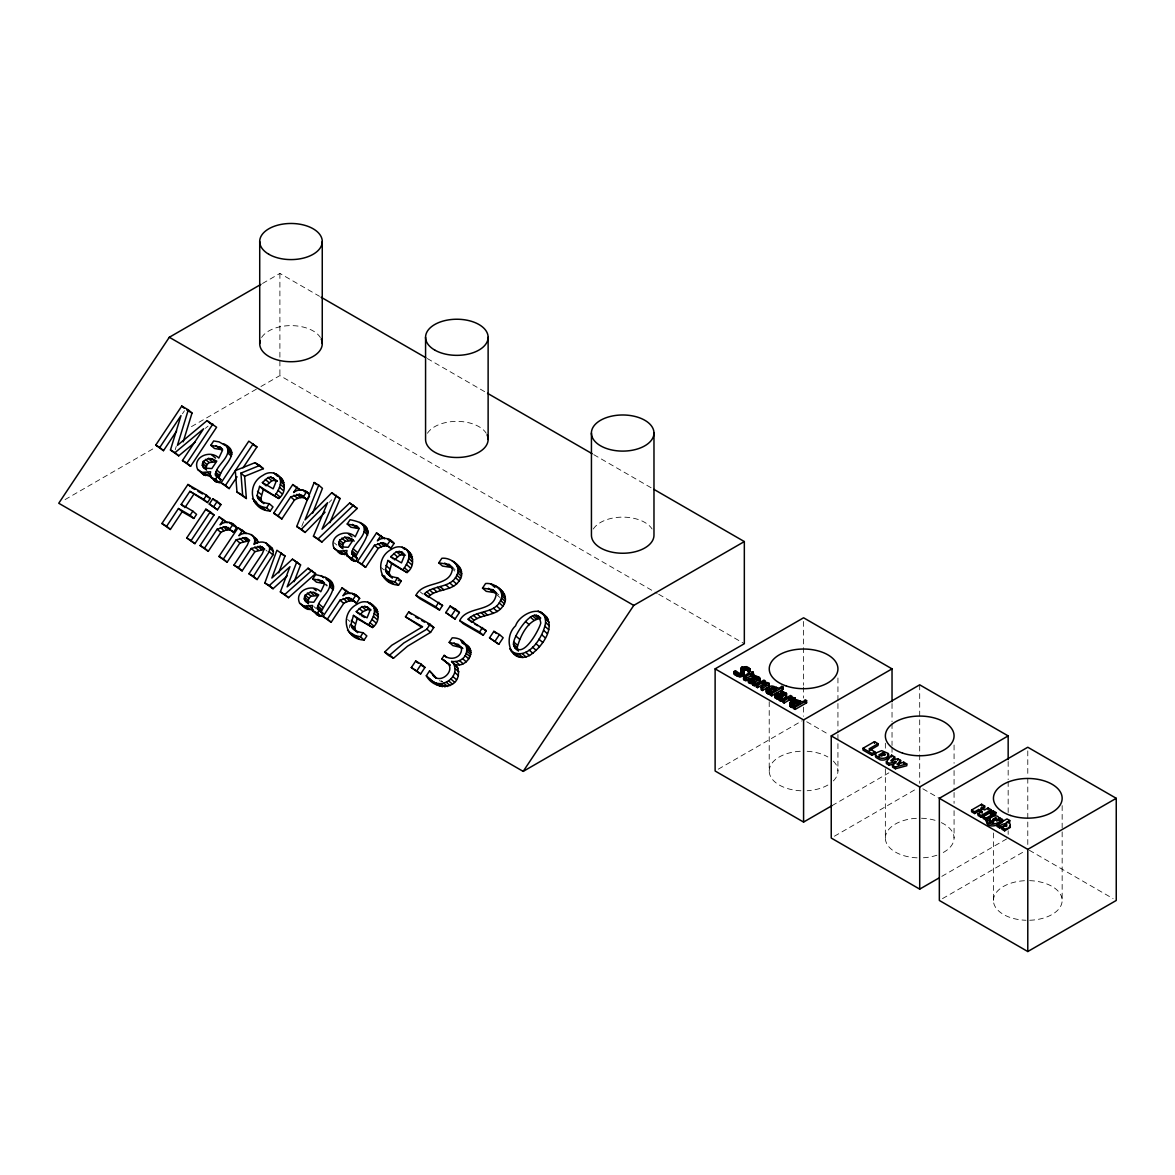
<?xml version="1.0" encoding="UTF-8"?>
<svg xmlns="http://www.w3.org/2000/svg" width="1175" height="1175" viewBox="0 0 1175 1175"><rect width="100%" height="100%" fill="white"/><g stroke="black" fill="none" stroke-linecap="round" stroke-linejoin="round"><path stroke-width="0.75" stroke-dasharray="5 3.75" d="M349.416 627.92L349.43 624.792M175.207 449.761L176.265 446.324M301.784 526.341L303.796 521.274M182.463 413.776L184.46 410.78M329.147 502.401L331.702 499.801M205.361 428.361L208.048 426.114M262.524 283.469L279.9 273.437L319.527 296.306M65.066 499.595L155.1 447.616M191.437 426.643L259.352 387.427M260.938 386.516L279.9 375.574L657.148 593.375M718.278 769.184L801.996 720.848M832.003 805.653L888.873 772.827M834.412 836.218L916.544 788.807M941.821 876.359L1006.578 838.965M942.497 898.625L1024.629 851.214M439.303 680.678L442.549 681.794L440.067 679.649M427.303 358.537L485.965 392.406M593.742 454.637L652.389 488.492M658.734 594.3L744.333 643.709M806.74 721.758L828.845 734.522M922.86 788.807L938.663 797.928M1029.373 850.289L1113.092 898.625M325.739 584.019L327.443 585.429M496.496 592.905L498.802 594.888M452.757 567.657L455.063 569.625M496.144 594.227L499.86 597.443M452.404 568.964L454.872 571.109M420.253 591.877L422.736 594.021M381.405 567.716L383.873 569.86M334.332 542.923L336.814 545.053M324.476 583.946L326.958 586.09M347.594 619.46L350.077 621.604M313.798 606.52L316.281 608.665M265.976 550.135L267.21 551.266M1062.156 805.609L1062.156 900.461A34.354 19.843 0 0 1 1029.579 920.26M1027.787 750.884L1027.787 776.425M1027.787 778.247L1027.787 845.736M1008.165 761.444L1008.165 779.686M1008.165 781.507L1008.165 812.513M1008.165 830.754L1008.165 834.397M993.433 832.972L993.433 900.461A34.354 19.843 0 0 0 1026.01 920.26M954.071 745.023L954.071 763.265M954.071 770.565L954.071 790.628M954.071 792.449L954.071 803.392M954.071 810.691L954.071 838.054M919.702 684.834L919.702 783.328M892.031 703.517L892.031 721.758M892.031 723.58L892.031 745.464M892.031 747.3L892.031 752.764M885.348 743.202L885.348 748.681M885.348 768.744L885.348 838.054A34.354 19.843 0 0 0 917.91 857.868M837.937 677.975L837.937 701.695M837.937 703.517L837.937 732.701M837.937 734.522L837.937 741.822M837.937 743.643L837.937 771.006M803.582 621.443L803.582 685.275M803.582 687.096L803.582 698.053M803.582 707.159L803.582 716.28M769.214 701.695L769.214 771.006A34.354 19.843 0 0 0 801.791 790.819M279.9 273.437L279.9 375.574M1029.579 880.648A34.354 19.843 0 0 1 1062.156 900.461M993.433 900.461A34.354 19.843 0 0 1 1026.01 880.648M941.337 822.632A34.354 19.843 0 0 1 941.337 853.461M936.886 855.224A34.354 19.843 0 0 1 921.494 857.868M885.348 838.054A34.354 19.843 0 0 1 917.91 818.241M921.494 818.241A34.354 19.843 0 0 1 936.886 820.87M833.339 761.092A34.354 19.843 0 0 1 833.339 780.92M827.876 785.032A34.354 19.843 0 0 1 807.166 790.731M769.214 771.006A34.354 19.843 0 0 1 801.791 751.192M807.166 751.28A34.354 19.843 0 0 1 827.876 756.979M261.599 337.504A31.27 18.051 0 0 1 290.989 325.622A31.27 18.051 0 0 1 320.378 337.504M593.316 529.014A31.27 18.051 0 0 1 622.706 517.132A31.27 18.051 0 0 1 652.096 529.014M427.45 433.267A31.27 18.051 0 0 1 456.84 421.37A31.27 18.051 0 0 1 486.23 433.267"/><path stroke-width="1.5" d="M770.286 694.998L771.711 695.835L783.093 689.255L783.093 687.052L781.669 686.229C777.879 691.737 773.62 682.719 768.303 687.419C763.691 689.358 768.597 693.441 771.755 691.957L770.286 692.809L770.286 694.998L771.755 694.161L767.495 693.602L766.497 691.194M793.771 708.569L795.211 709.392L806.593 702.826L806.593 700.623L805.169 699.801C801.379 705.308 797.12 696.29 791.803 700.99C787.191 702.929 792.097 706.998 795.255 705.529L793.771 706.366L793.771 708.569L795.255 707.717L790.981 707.174L789.997 704.75M209.884 475.802L210.619 471.762L202.115 472.438L197.664 469.457C191.966 456.987 210.442 449.305 218.829 458.074L222.53 450.26L220.078 447.117L210.81 445.266L213.674 440.963L219.079 441.873L226.687 446.28C232.503 457.178 215.466 464.698 215.436 475.111L220.915 479.576L219.314 482.646L215.422 481.559L209.884 475.802L217.316 482.352M311.83 609.487L312.565 605.448L304.075 606.124L299.61 603.157C293.926 590.673 312.388 582.991 320.775 591.774L324.476 583.946L322.038 580.803L312.756 578.952L315.62 574.663C345.714 580.817 330.013 593.61 321.113 612.013L322.875 613.277L321.274 616.332L319.262 616.053L311.83 609.487L317.382 615.245M346.287 554.556L347.022 550.502L338.517 551.178L334.067 548.211C328.368 535.741 346.845 528.06 355.217 536.828L358.933 529L356.48 525.871L347.213 524.021L350.077 519.717C380.171 525.886 364.456 538.679 355.555 557.067L357.317 558.331L355.717 561.386L353.704 561.107L346.287 554.556L351.824 560.313M202.276 465.227L203.26 461.408L208.357 458.456L211.764 458.735L216.787 461.143L211.838 468.561L204.171 468.105L202.276 465.227L206.594 470.132M205.992 468.443L206.976 464.624L209.121 462.568L215.48 461.951L211.764 458.735M304.237 598.912L305.221 595.108L310.303 592.141L313.71 592.42L318.733 594.829L313.798 602.246L306.117 601.791L304.237 598.912L308.54 603.818L304.839 600.601M307.938 602.129L308.922 598.31L311.081 596.254L317.426 595.637L313.71 592.42M338.679 543.981L339.663 540.162L344.76 537.195L348.167 537.489L353.19 539.898L348.241 547.3L340.559 546.86L338.679 543.981L342.997 548.887M342.395 547.197L343.379 543.379L345.523 541.322L351.883 540.706L348.167 537.489M990.099 819.43L989.747 821.839L993.844 823.073M257.09 495.527L259.587 486.362L278.71 498.479C292.692 487.654 277.447 465.094 263.009 475.317C246.016 484.188 250.128 510.317 270.235 511.022L272.982 506.895L269.266 503.678C264.375 503.223 257.854 501.196 257.09 495.527L260.806 498.743L262.084 502.136M260.806 498.743L263.288 489.578L259.587 486.362M350.973 624.557L353.455 615.392L372.578 627.509C386.56 616.684 371.329 594.124 356.877 604.347C339.883 613.218 343.996 639.332 364.103 640.037L366.85 635.925L363.134 632.708C358.243 632.253 351.722 630.211 350.973 624.557L354.674 627.773L355.952 631.151M354.674 627.773L357.171 618.608L353.455 615.392M385.415 569.611L387.897 560.446L407.035 572.563C421.017 561.738 405.786 539.178 391.334 549.401C374.34 558.272 378.453 584.401 398.56 585.106L401.307 580.979L397.591 577.762C392.685 577.307 386.164 575.28 385.415 569.611L389.131 572.827L390.394 576.22L392.362 577.938M389.131 572.827L391.613 563.662L387.897 560.446M513.475 644.355C512.697 635.396 537.386 599.588 540.764 623.073C538.958 630.314 521.436 662.274 513.475 644.355L517.176 647.572L518.366 651.126M517.176 647.572C520.246 636.336 527.428 620.488 540.206 618.491L536.49 615.274M274.994 495.262C279.43 489.623 284.321 478.945 276.272 474.113M368.877 624.292C372.695 618.902 377.454 610.486 372.093 604.582M403.319 569.346C407.137 563.971 411.911 555.555 406.535 549.636M429.551 670.91L436.424 678.239L429.551 670.91L426.319 675.757C434.985 691.899 462.803 689.534 457.853 668.164L451.597 661.452C470.896 663.625 472.453 637.599 452.199 637.834L449.188 642.373L452.889 645.589L461.687 647.645M451.597 661.452L455.298 664.668C467.018 667.855 477.77 649.907 464.992 643.841M998.882 820.385C1000.762 810.398 981.654 820.077 993.844 821.34C990.922 825.628 986.501 815.964 986.266 821.472C990.804 826.877 998.265 823.367 1002.554 819.548L1002.554 821.266C999.954 825.952 986.559 828.713 986.53 821.604M429.991 679.194C439.626 690.371 459.484 678.504 454.137 664.962M257.119 579.554L253.418 576.337L269.237 551.663L269.677 548.226L268.649 545.317C265.036 540.647 258.353 541.499 253.917 544.407C258.147 535.007 245.34 530.072 238.907 535.741L242.491 530.351L238.055 527.795L218.961 556.451L227.113 562.223L239.906 543.012L248.983 540.779L247.308 545.082L233.957 565.102L242.123 570.888L254.931 551.677L263.993 549.489L262.289 553.733L248.953 573.767L257.119 579.554L272.938 554.879L273.393 551.442L272.365 548.519L266.137 543.1M426.848 596.033L424.381 593.889C433.428 584.548 451.053 588.572 456.811 575.251C461.819 565.718 450.877 557.273 441.844 558.272L438.789 562.854L442.49 566.071L452.757 567.657L449.041 564.441L438.789 562.854M428.082 597.106C436.557 588.205 452.155 591.701 459.161 580.876C465.212 573.473 459.396 564.676 452.272 560.901M496.026 586.149C503.135 589.923 508.951 598.736 502.9 606.138C495.894 616.948 480.311 613.453 471.836 622.368L468.12 619.152C477.182 609.81 494.793 613.82 500.55 600.498C505.558 590.966 494.616 582.521 485.583 583.52L482.528 588.117L486.244 591.333L496.496 592.905L492.795 589.688L482.528 588.117M511.213 651.214C527.766 661.687 543.452 637.012 545.597 622.559C545.714 602.364 519.732 613.056 515.59 625.805C502.797 637.467 509.95 664.742 529.47 655.547C541.528 647.792 558.228 625.893 543.144 613.849M754.174 676.301L755.349 675.61L759.623 677.578C760.68 681.265 751.868 680.795 755.04 685.245L754.35 685.745C751.295 683.747 753.586 680.736 748.592 680.31L748.534 678.959C751.501 676.55 763.221 680.678 754.174 676.301L754.174 678.489L757.831 679.899L757.831 677.696M755.04 685.245C752.867 683.013 761.444 682.748 759.623 679.782M780.802 691.664L783.916 692.663L783.916 694.866L780.802 693.867L780.802 691.664L781.977 690.988L786.589 693.661L781.096 697.774L781.654 700.608L781.096 697.774M781.111 700.227L786.31 696.569L785.252 694.396M219.989 479.194L219.152 478.328C220.386 466.181 243.754 453.08 223.485 443.68M321.95 612.88L317.397 608.797C317.412 598.383 334.449 590.863 328.647 579.965M356.392 557.949L351.839 553.866C351.868 543.438 368.906 535.932 363.09 525.019M783.916 692.663C785.385 697.348 777.307 690.621 775.148 694.322L775.206 695.688C778.276 697.025 778.761 697.23 780.978 698.919L781.654 698.405M195.079 442.211L178.732 455.841L170.448 449.996L181.009 415.597L159.785 447.455L163.501 450.671L176.632 430.946M163.501 450.671L155.732 445.119L181.758 406.065L188.308 409.84L177.41 445.384L207.035 420.65L216.597 427.245L190.585 466.299L182.463 460.541L203.627 428.772L175.016 452.625L170.448 449.996M183.197 441.829L192.01 413.057L188.308 409.84M752.969 683.85L748.592 682.513L749.224 680.575M781.654 700.608L780.978 701.123C778.761 699.433 778.276 699.228 775.206 697.877L775.838 693.749M287.229 575.809L273.041 588.734L264.845 582.932L276.933 550.238L284.996 555.966L278.71 572.812M281.28 552.749L271.851 578.027L292.428 559.183L300.58 564.955L294.088 581.698M296.864 561.738L287.141 586.854L308.07 568.215L315.59 573.62L288.521 597.678L280.355 591.892L289.961 566.717L269.325 585.532L264.845 582.932M743.026 670.734C741.498 666.357 747.638 666.871 748.725 669.809L748.725 671.997C747.77 667.958 741.866 671.894 743.188 668.12M325.093 512.197L305.118 532.437L296.732 526.518L314.166 482.514L318.719 485.143L304.986 519.923L331.82 492.707L340.074 498.538L329.852 522.728M312.623 513.196L322.435 488.345L318.719 485.143M750.649 673.657L750.649 675.86L752.69 677.035L753.763 676.418L753.763 674.23L752.69 674.847L750.649 673.657L745.714 676.609L746.874 680.354L744.583 680.369L743.511 679.033L743.79 676.154L749.224 672.834L748.24 672.276L750.12 671.204L750.12 669.001L746.463 666.651L741.924 667.062L740.882 670.514L741.939 673.907L740.882 668.311M743.511 679.033L744.627 677.696M875.772 754.805L875.463 755.525A5.978 3.452 0 0 0 876.124 757.567L880.002 759.755A5.816 3.363 0 0 0 882.44 760.093A5.713 3.29 0 0 0 885.862 759.491L888.183 757.948A5.625 3.246 0 0 0 888.212 755.217L887.463 754.467M336.373 495.321L322.038 529.176L349.651 502.988L357.215 508.437L321.847 542.086L313.431 536.167L327.619 502.665L301.417 529.22L296.732 526.518M756.083 684.614L757.508 685.436L762.575 682.499L767.158 683.277L761.077 687.492L761.077 689.681L762.487 690.503L768.949 686.611L769.023 683.028L763.868 681.764L765.336 680.913L763.926 680.09L756.083 684.614L756.083 686.802L757.508 687.625L762.575 684.702L766.746 685.143M768.949 686.611L769.243 683.703M740.882 670.514L741.924 667.062M993.007 819.43C999.837 822.632 994.212 813.849 993.007 821.163M210.472 477.256L215.613 479.429L217.213 476.36L216.288 475.978M312.433 610.956L317.558 613.115L319.159 610.06L318.234 609.663M346.875 556.01L352.001 558.169L353.602 555.114L352.676 554.732M741.939 671.703L739.486 673.481L735.447 670.734L733.949 671.601L737.973 674.215L742.336 674.186L744.186 672.555L743.026 668.531M733.949 671.601L733.949 673.804L735.124 674.876L739.795 676.741L743.834 675.434L744.157 671.703M879.252 754.776L882.543 752.881L884.804 754.188L881.514 756.083L879.252 754.776L879.252 756.568M1006.461 825.937L1004.155 825.584L999.763 828.023L996.987 826.422L996.987 824.688L999.763 826.289C1003.523 821.942 1011.322 824.013 1001.849 827.508L1001.849 829.227L1004.64 830.842L1010.324 827.376L1010.103 825.496M260.938 284.379L169.317 337.269L58.75 503.252L523.183 771.388L744.333 643.709L744.333 541.572L653.976 489.402M190.585 466.299L186.869 463.097L212.881 424.043M170.36 529.455L166.644 526.238L178.468 508.511L182.169 511.727L170.36 529.455L161.915 523.521L187.941 484.467L206.55 495.204L210.266 498.42L207.505 502.562L189.909 491.326L181.185 504.428L183.667 506.572M184.901 507.629L193.625 494.543M192.847 511.154L196.563 514.371L193.831 518.454L190.13 515.238L192.847 511.154L181.185 504.428M207.505 502.562L203.789 499.346L206.55 495.204M237.056 476.8L229.184 488.594L221.047 482.822L248.806 441.154L256.943 446.926L243.005 467.87M186.781 537.871L205.86 509.201L210.296 511.771L214.012 514.988L194.918 543.643L186.781 537.871L194.918 543.643M209.326 504.002L212.792 498.802L217.228 501.373L220.944 504.589L217.478 509.788L209.326 504.002L217.478 509.788M229.184 488.594L225.483 485.378L253.242 443.709M191.217 540.427L210.296 511.771M213.762 506.572L217.228 501.373M223.632 519.467L220.048 524.843C225.321 520.422 232.782 522.008 236.748 527.413L233.517 532.275C230.329 528.148 224.484 530.013 220.841 532.437L208.254 551.339L200.103 545.553L219.196 516.897L227.348 522.669L224.381 520.966M208.254 551.339L204.538 548.123L217.125 529.22L225.806 526.635L233.517 532.275M227.113 562.223L223.397 559.006L236.204 539.795L245.267 537.562L249.688 540.338M255.43 503.223L261.599 506.601L266.519 507.806L269.266 503.678M309.51 496.276L307.086 499.918C303.914 495.806 298.053 497.671 294.411 500.095L281.824 518.983L273.672 513.211L292.766 484.555L300.918 490.327L296.482 487.772M242.123 570.888L238.422 567.687L251.215 548.475L260.277 546.272L264.728 549.063M281.824 518.983L278.108 515.766L290.695 496.878L299.39 494.278L305.353 498.303M297.202 487.111L293.618 492.487C298.303 488.609 305.309 489.167 309.084 493.985M307.086 499.918L303.37 496.702L306.616 491.84M380.964 535.477L377.381 540.852C382.653 536.373 390.144 538.135 394.095 543.423L390.849 548.284C387.677 544.172 381.816 546.037 378.174 548.446L365.587 567.349L357.45 561.577L376.529 532.907L384.68 538.693L381.728 536.975M346.522 590.408L342.938 595.798C348.197 591.319 355.702 593.081 359.638 598.369L356.407 603.216C353.22 599.103 347.374 600.968 343.732 603.392L331.144 622.28L322.993 616.508L342.087 587.852L350.238 593.625L345.803 591.069M365.587 567.349L361.885 564.132L374.473 545.244L383.153 542.644L390.849 548.284M331.144 622.28L327.428 619.078L340.016 600.175L348.711 597.59L354.674 601.6M390.379 540.206L387.148 545.068L385.415 543.452M356.407 603.216L352.691 599.999L355.922 595.152M383.755 577.307L389.924 580.685L394.844 581.889L397.591 577.762M349.313 632.253L355.467 635.631L360.402 636.821L363.134 632.708M424.381 593.889L442.564 605.463L439.523 610.031L419.695 598.574L415.979 595.358C422.971 580.23 450.231 587.647 452.404 568.964L449.041 564.441M405.463 616.802L408.709 611.925L430.109 624.278L433.81 627.494L430.564 632.37L407.505 646.221L393.463 658.264L388.352 655.312L384.636 652.096L391.745 645.281L422.618 626.716L405.463 616.802L421.649 627.23M439.523 610.031L435.808 606.814L438.848 602.246M384.636 652.096L389.748 655.048L403.789 643.004L426.848 629.154L430.109 624.278M445.81 612.586L450.143 606.065L455.709 609.282L459.425 612.498L455.077 619.005L445.81 612.586L455.077 619.005M411.353 667.532L415.7 661.011L421.252 664.213L424.968 667.429L420.635 673.951L411.353 667.532L420.635 673.951M451.362 615.803L455.709 609.282M416.919 670.734L421.252 664.213M468.12 619.152L486.303 630.725L483.263 635.278L463.435 623.837L459.719 620.62C466.71 605.492 493.985 612.909 496.144 594.227L492.795 589.688M449.952 665.094L441.844 658.852L444.179 655.356C450.451 661.29 462.01 657.765 461.54 648.556L457.986 644.429L449.188 642.373M483.263 635.278L479.547 632.062L482.587 627.509M489.549 637.834L493.882 631.327L499.448 634.529L503.164 637.746L498.817 644.267L489.549 637.834L498.817 644.267M495.101 641.051L499.448 634.529M523.183 771.388L633.766 605.404L744.333 541.572M989.585 823.058L989.761 821.061M768.362 689.666L773.444 687.125L776.249 689.358L772.636 691.443L769.698 691.15L768.362 689.666L768.406 694.014M791.847 703.238L796.944 700.697L799.749 702.929L796.136 705.015L793.198 704.706L791.847 703.238L791.906 707.585M791.847 705.441C793.345 700.638 800.572 705.543 799.397 701.886M894.204 763.75L889.225 765.204L886.361 763.559L886.361 761.767L891.605 755.172L894.689 756.964L894.689 758.756L892.089 761.283M894.689 756.964L890.782 760.754L897.715 758.712L900.608 760.372L897.112 764.426L903.707 762.164L906.777 763.941L906.777 765.733L895.379 768.773L892.53 767.128L892.53 765.336L895.864 761.459L895.864 763.265M898.273 764.866L900.608 762.164L900.608 760.372M274.509 480.267L271.807 480.781L266.093 485.789L262.377 482.572L268.091 477.564L270.808 477.05L277.124 481.074L270.808 477.05M393.184 558.801L390.702 556.656L396.416 551.648L401.732 551.956L404.2 554.101M394.418 559.873L400.132 554.864L405.434 555.173M358.728 613.747L356.26 611.602L361.973 606.594L367.276 606.887L370.992 610.104L364.676 606.08M359.961 614.819L362.869 611.646L368.392 609.296M313.431 536.167L318.131 538.884L353.499 505.221M280.355 591.892L284.82 594.462L311.874 570.404M750.869 679.062L750.502 680.149L752 680.883L755.554 679.928L750.869 679.062L750.825 683.644M777.498 694.425L777.116 695.527L778.614 696.261L782.168 695.292L777.498 694.425L777.453 699.008M777.116 696.951L780.538 696.658L780.538 694.469M768.949 684.408L762.487 688.315L761.077 687.492M752.543 682.425L755.04 683.042M993.227 820.737L995.431 819.739L997.046 820.356M879.59 755.98C881.514 752.47 886.449 757.89 884.702 753.66M775.573 687.918C776.704 691.722 770.609 687.522 768.876 691.179L768.876 688.976M832.003 805.653L803.582 822.074L715.12 771.006L715.12 668.869L803.582 617.786L892.031 668.869L892.031 701.695M733.949 673.804L735.447 672.937L735.447 670.734M748.725 669.809L750.12 669.001M753.278 674.347L753.278 672.144L751.721 673.04L753.763 674.23M743.511 676.844L745.89 678.724L750.649 675.86M754.174 678.489L755.349 677.813M770.286 692.809L771.711 693.632L783.093 687.052M780.802 693.867L781.977 693.191M782.712 699.977L790.54 695.453L791.965 696.276L790.496 697.127L795.005 697.877L795.005 700.08L793.683 700.843L789.292 700.021L784.122 703.002L782.712 702.18L782.712 699.977L784.122 700.799L789.292 697.818L793.154 698.2L793.683 700.843M793.683 698.64L795.005 697.877M793.771 706.366L795.211 707.203L806.593 700.623M715.12 668.869L803.582 719.937L892.031 668.869M938.663 878.18L919.702 889.123L831.239 838.054L831.239 735.903L919.702 684.834L1008.165 735.903L1008.165 759.623M869.382 748.695L874.92 751.897L874.92 753.689L872.085 755.319L862.993 750.076L862.993 748.269L874.494 741.631L878.048 743.687L878.048 745.479L869.382 750.487L869.382 748.695L878.048 743.687M862.993 748.269L872.085 753.527L874.92 751.897M831.239 735.903L919.702 786.971L1008.165 735.903M939.339 798.31L1027.787 747.241L1116.25 798.31L1116.25 900.461L1027.787 951.53L939.339 900.461L939.339 798.31L1027.787 849.378L1116.25 798.31M980.963 812.513L978.716 811.205L974.677 813.541L971.593 811.763L971.593 810.03L981.58 804.258L984.679 806.035L984.679 807.768L981.169 809.795L981.169 808.062L984.679 806.035M971.593 810.03L974.677 811.808L978.716 809.472L982.094 811.426L982.094 813.159M981.169 808.062L984.547 810.001L988.043 807.989L991.157 809.781L991.157 811.514L981.154 817.286L978.055 815.494L978.055 813.761L982.094 811.426M978.055 813.761L981.154 815.553L991.157 809.781M983.123 816.684L990.363 812.513L993.139 814.113L993.139 815.847L985.898 820.018L983.123 818.417L983.123 816.684L985.898 818.285L993.139 814.113M991.23 812.013L993.125 810.912L995.901 812.513L995.901 814.246L994.006 815.347L994.006 813.614L991.23 812.013L991.23 813.732M994.006 813.614L995.901 812.513M998.882 818.667L999.954 818.035L1002.554 819.548M996.987 824.688L1006.99 818.916L1009.751 820.517L1009.751 822.25M1009.751 820.517L1006.079 822.647C1012.865 821.971 1010.676 828.889 1004.64 829.109L1001.849 827.508M240.904 473.128L259.704 465.462L263.406 468.678L244.62 476.345L240.904 473.128L242.652 495.292L246.368 498.508L244.62 476.345M259.704 465.462L254.931 462.7L235.308 470.632L236.983 492.017L246.368 498.508M886.361 761.767L889.225 763.412L895.864 761.459M892.53 765.336L895.379 766.981L906.777 763.941M197.664 469.457L203.789 474.847L211.103 475.713L207.387 472.497M334.067 548.211L340.192 553.587L347.506 554.468L343.79 551.251M302.019 605.316L307.777 609.34L313.049 609.399M755.084 681.838L751.706 680.986L751.706 678.783M222.428 449.834L214.511 448.483L210.81 445.266M358.83 528.588L350.914 527.237L347.213 524.021M324.388 583.534L316.472 582.168L312.756 578.952M795.005 707.203L792.538 706.616M778.614 698.464L780.141 698.655M398.237 580.421L401.307 580.979M394.095 543.423L387.677 539.34M232.812 525.475L236.748 527.413M267.195 545.303L269.853 546.302M546.86 617.066L538.165 610.971M326.209 579.378L332.363 583.182M371.447 605.331L375.794 607.798M737.577 675.126L738.502 675.522M746.874 680.354L745.611 679.62M461.922 642.725L468.707 647.058M753.278 672.144L749.312 671.659M321.113 297.231L425.717 357.626M487.537 393.317L592.156 453.712M781.669 688.433L783.093 689.255M805.169 701.989L806.593 702.826M169.317 337.269L633.766 605.404M253.991 445.222L256.943 446.926M186.781 410.031L192.01 413.057M335.536 495.909L340.074 498.538M357.215 508.437L349.651 502.988M263.406 468.678L254.931 462.7M262.377 482.572L273.173 488.8L275.89 482.073L273.408 477.873M390.702 556.656L401.483 562.884L404.215 556.157L401.732 551.956M263.288 489.578L278.71 498.479M391.613 563.662L407.035 572.563M456.634 610.883L459.425 612.498M439.67 603.788L442.564 605.463M474.729 624.028L477.623 625.702M480.516 627.377L486.303 630.725M155.732 445.119L159.785 447.455M182.463 460.541L186.869 463.097M221.047 482.822L225.483 485.378M236.983 492.017L242.652 495.292M273.672 513.211L278.108 515.766M357.45 561.577L361.885 564.132M415.979 595.358L435.808 606.814M459.719 620.62L479.547 632.062M191.657 487.669L194.756 489.461M197.855 491.253L202.511 493.941M205.61 495.732L210.266 498.42M217.977 502.885L220.944 504.589M415.48 616.904L418.535 618.667M421.59 620.429L424.645 622.192M427.7 623.954L433.81 627.494M189.909 491.326L203.789 499.346M209.576 512.418L214.012 514.988M243.254 531.864L246.207 533.567L242.491 530.351M280.649 553.454L284.996 555.966M300.58 564.955L292.428 559.183M313.049 572.166L315.59 573.62M441.844 658.852L450.04 665.021M178.468 508.511L190.13 515.238M356.26 611.602L367.041 617.83L369.758 611.088L367.276 606.887M182.169 511.727L193.831 518.454M361.503 615.7L364.588 617.477M357.171 618.608L372.578 627.509M420.797 665.021L424.968 667.429M161.915 523.521L166.644 526.238M200.103 545.553L204.538 548.123M218.961 556.451L223.397 559.006M233.957 565.102L238.422 567.687M248.953 573.767L253.418 576.337M322.993 616.508L327.428 619.078M799.47 702.621L800.072 700.843M359.638 598.369L354.6 594.197M231.71 523.242L233.032 524.197L229.801 529.058L228.067 527.428M410.251 552.852L404.597 548.196M279.988 477.329L281.927 478.768M366.806 528.236L359.888 522.434M227.201 446.897L230.403 449.482M254.96 537.739L258.074 541.631L254.373 538.414M432.708 675.038C439.788 685.04 455.797 671.395 447.572 662.876M540.882 612.058L544.598 615.274M544.686 616.199L548.402 619.401M545.508 619.093L549.21 622.309M538.282 615.964L540.764 618.109M545.597 622.559L549.312 625.776M534.566 615.245L538.282 618.461M544.98 626.393L548.696 629.609M532.51 615.847L536.226 619.063M498.127 587.617L503.458 592.538M500.903 591.275L504.618 594.477M530.322 617.095L534.038 620.312M491.223 584.225L494.939 587.441M501.578 593.448L505.279 596.665M543.673 630.446L547.388 633.663M501.754 595.754L505.456 598.971M501.402 598.104L505.118 601.321M488.492 588.293L492.207 591.51M541.66 634.706L545.376 637.922M525.577 621.531L529.293 624.748M500.55 600.498L504.266 603.715M454.387 562.37L459.719 567.29M457.163 566.012L460.864 569.229M499.184 602.922L502.9 606.138M457.824 568.186L461.54 571.403M538.958 639.185L542.674 642.402M458 570.507L461.716 573.723M496.628 606.021L500.33 609.238M457.663 572.857L461.378 576.073M444.752 563.045L448.453 566.262M535.785 643.533L539.501 646.749M456.811 575.251L460.527 578.467M493.603 608.327L497.319 611.543M455.445 577.674L459.161 580.876M532.525 647.175L536.241 650.377M489.564 610.148L493.265 613.365M452.889 580.773L456.59 583.99M515.898 636.042L519.614 639.259M529.191 650.098L532.907 653.315M483.894 611.852L487.596 615.068M449.863 583.064L453.579 586.281M481.03 612.572L484.746 615.788M525.754 652.331L529.47 655.547M513.71 641.991L517.426 645.192M407.916 551.398L411.632 554.615M402.188 547.168L404.67 549.312M445.824 584.9L449.526 588.117M408.738 553.469L412.44 556.686M476.903 613.82L480.619 617.037M513.783 646.338L517.499 649.555M522.39 653.785L526.092 657.001M408.988 555.848L412.704 559.065M389.043 539.266L392.758 542.468M514.65 647.924L517.132 650.054M493.882 631.327L496.364 633.472M408.694 558.507L412.41 561.723M519.203 654.372L522.919 657.589M331.82 492.707L334.287 494.851M440.155 586.589L443.856 589.806M473.378 615.333L477.079 618.549M399.118 551.134L402.834 554.35M376.529 532.907L379.011 535.051M516.222 654.108L519.938 657.324M509.715 648.864L514.929 654.431M396.416 551.648L400.132 554.864M407.828 561.371L411.544 564.587M513.431 652.977L517.147 656.193M437.291 587.324L441.007 590.54M470.441 617.11L474.157 620.327M314.166 482.514L316.648 484.658M383.153 542.644L386.869 545.861M364.5 528.074L368.216 531.291M406.403 564.455L410.119 567.672M393.61 553.498L397.326 556.7M380.568 542.674L384.284 545.89M433.164 588.572L436.88 591.774M364.529 529.808L368.245 533.024M364.118 531.688L367.834 534.904M450.143 606.065L453.858 609.282M377.674 543.54L381.39 546.757M356.48 525.871L358.963 528.016M404.42 567.76L408.122 570.962M429.624 590.07L433.34 593.287M352.412 524.388L356.113 527.604M374.473 545.244L378.174 548.446M426.701 591.847L430.417 595.064M305.28 490.9L308.996 494.117M302.665 489.916L305.147 492.046M292.766 484.555L295.248 486.7M385.826 565.425L389.527 568.641M348.197 533.641L351.912 536.857M351.736 538.987L354.204 541.132M279.591 477.314L283.307 480.531M299.39 494.278L303.091 497.495M273.863 473.084L277.579 476.301M280.414 479.385L284.13 482.602M296.805 494.322L300.521 497.539M385.841 571.403L389.557 574.619M386.678 573.003L390.394 576.22M389.63 575.588L392.097 577.733M280.678 481.765L284.379 484.981M344.76 537.195L348.461 540.412M394.844 581.889L398.56 585.106M293.912 495.174L297.627 498.391M207.035 420.65L210.751 423.867M280.37 484.423L284.086 487.64M460.894 640.698L464.61 643.915M466.284 645.574L469.985 648.776M341.822 538.106L345.523 541.322M353.308 548.916L357.024 552.133M389.924 580.685L393.625 583.902M467.048 647.381L470.764 650.597M381.948 575.177L387.471 580.523M467.327 649.305L471.043 652.522M386.164 579.069L389.865 582.271M279.503 487.287L283.219 490.504M290.695 496.878L294.411 500.095M268.091 477.564L271.807 480.781M339.663 540.162L343.379 543.379M352.162 550.957L355.878 554.174M467.092 651.317L470.793 654.534M457.986 644.429L462.862 648.482M351.663 552.602L355.379 555.819M181.758 406.065L184.225 408.21M338.797 542.057L342.512 545.273M351.839 553.866L357.317 558.331M265.286 479.415L269.002 482.617M278.078 490.372L281.794 493.588M454.108 642.945L457.824 646.162M466.343 653.432L470.059 656.649M228.097 449.335L231.813 452.551M339.281 545.67L341.763 547.814M465.094 655.65L468.796 658.867M352.001 558.169L355.717 561.386M228.126 451.053L231.842 454.27M276.096 493.662L279.812 496.878M350.003 557.89L353.704 561.107M227.715 452.933L231.431 456.15M340.956 551.472L344.672 554.688M220.078 447.117L222.56 449.261M338.517 551.178L342.233 554.394M408.709 611.925L411.191 614.07M462.524 658.602L466.24 661.819M216.009 445.633L219.725 448.85M426.848 629.154L430.564 632.37M459.425 660.541L463.126 663.758M318.131 538.884L321.847 542.086M455.782 661.496L459.484 664.712M301.417 529.22L305.118 532.437M257.501 491.341L261.217 494.558M444.179 655.356L446.662 657.486M211.794 454.901L215.51 458.103M257.516 497.319L261.232 500.535M455.18 668.619L458.896 671.836M258.368 498.92L263.787 503.649M443.607 659.865L447.322 663.082M266.519 507.806L270.235 511.022M208.357 458.456L212.058 461.657M454.725 672.452L458.441 675.669M252.434 498.582L256.15 501.798L259.146 506.44M261.599 506.601L265.315 509.818M205.419 459.352L209.121 462.568M253.638 501.093L257.354 504.31M257.839 504.971L261.555 508.188M216.905 470.162L220.621 473.378M370.154 603.142L373.856 606.359M373.459 606.329L377.175 609.546M367.746 602.114L370.213 604.258M374.282 608.4L377.998 611.617M452.757 676.447L456.473 679.664M203.26 461.408L206.976 464.624M215.759 472.203L219.475 475.42M374.546 610.794L378.262 614.011M215.275 473.848L218.976 477.065M202.394 463.303L206.11 466.519M217.213 476.36L220.915 479.576M215.436 475.111L219.152 478.328M351.986 593.213L354.468 595.358M450.833 678.944L454.534 682.161M374.238 613.453L377.953 616.655M202.878 466.916L205.361 469.06M342.087 587.852L344.569 589.997M448.703 680.927L452.419 684.144M215.613 479.429L219.314 482.646M361.973 606.594L365.675 609.81M373.386 616.317L377.087 619.533M204.553 472.732L208.269 475.934M325.446 577.366L329.162 580.582M348.711 597.59L352.412 600.807M446.397 682.381L450.098 685.598M202.115 472.438L205.831 475.655M330.043 583.02L333.759 586.237M359.168 608.43L362.869 611.646M371.946 619.401L375.662 622.618M321.025 575.559L323.507 577.703M346.126 597.62L349.842 600.836M330.072 584.739L333.788 587.955M443.886 683.307L447.602 686.523M175.016 452.625L178.732 455.841M329.661 586.633L333.377 589.85M343.232 598.486L346.948 601.703M415.7 661.011L418.168 663.155M308.07 568.215L311.786 571.432M441.271 683.703L444.987 686.92M322.038 580.803L324.506 582.947M369.963 622.691L373.679 625.908M438.627 683.542L442.343 686.758M317.955 579.334L321.671 582.55M435.969 682.807L439.67 686.024M340.016 600.175L343.732 603.392M433.267 681.529L436.982 684.746M426.319 675.757L430.035 678.974M268.649 545.317L272.365 548.519M212.792 498.802L215.26 500.947M269.677 548.226L273.393 551.442M351.369 620.371L355.085 623.587M251.244 534.522L256.958 539.428M313.74 588.587L316.222 590.731M389.748 655.048L393.463 658.264M269.237 551.663L272.938 554.879M254.593 541.146L257.061 543.291M260.277 546.272L263.993 549.489L262.26 546.918M238.055 527.795L241.771 531.012M187.941 484.467L190.409 486.597M351.398 626.348L355.1 629.565M352.236 627.935L357.655 632.664M257.78 546.316L261.482 549.518M310.303 592.141L314.019 595.358M229.096 522.258L231.563 524.403M360.402 636.821L364.103 640.037M245.267 537.562L248.983 540.779L247.22 538.194M254.755 547.051L258.471 550.252M307.365 593.037L311.081 596.254M219.196 516.897L222.912 520.114M242.784 537.621L246.5 540.838M318.866 603.862L322.582 607.078M355.467 635.631L359.183 638.833M347.506 630.123L353.014 635.469M351.707 634.001L355.423 637.217M239.759 538.37L243.475 541.587M317.705 605.889L321.421 609.105M205.86 509.201L208.342 511.345M225.806 526.635L229.522 529.852M251.215 548.475L254.931 551.677M305.221 595.108L308.922 598.31M317.221 607.534L320.937 610.75M223.235 526.664L226.937 529.881M304.34 596.988L308.056 600.205M319.159 610.06L322.875 613.277M317.397 608.797L321.113 612.013M236.204 539.795L239.906 543.012M220.342 527.531L224.043 530.748M317.558 613.115L321.274 616.332M309.333 606.183L311.816 608.327M315.546 612.836L319.262 616.053M306.513 606.418L310.215 609.634M217.125 529.22L220.841 532.437M304.075 606.124L307.777 609.34M299.61 603.157L305.735 608.533M284.82 594.462L288.521 597.678M269.325 585.532L273.041 588.734M215.422 481.559L213.6 479.018M337.783 551.428L340.192 553.587M201.38 472.673L203.789 474.847M750.12 671.204L749.092 668.061M301.652 495.086L303.37 496.702M350.973 598.383L352.691 599.999M431.254 680.119L433.692 682.411M998.398 818.769L998.956 819.783M455.298 664.668L457.853 668.164M743.099 671.292L744.186 674.758M384.46 575.882L385.664 578.394M1027.787 849.378L1027.787 951.53M1006.549 824.498L1006.549 826.231M1006.461 824.204L1006.358 826.568M1006.123 823.925L1006.123 825.658M1005.565 823.719L1005.565 825.452M1004.919 823.675L1004.919 825.408M1004.64 829.109L1004.64 830.842M999.954 818.035L999.954 819.768M999.763 826.289L999.763 828.023M996.899 819.489L996.899 821.222M996.664 818.27L996.664 820.003M996.092 818.05L996.092 819.783M995.431 818.006L995.431 819.739M993.125 810.912L993.125 812.645M993.227 819.004L993.11 821.545M990.363 812.513L990.363 814.246M989.585 821.325L989.556 823.278M988.043 807.989L988.043 809.722M987.382 819.328L987.382 821.061M985.898 818.285L985.898 820.018M981.58 804.258L981.58 805.991M981.154 815.553L981.154 817.286M978.716 809.472L978.716 811.205M974.677 811.808L974.677 813.541M919.702 786.971L919.702 889.123M903.707 762.164L903.707 763.956M897.715 758.712L897.715 760.504M895.379 766.981L895.379 768.773M891.605 755.172L891.605 756.964M889.225 763.412L889.225 765.204M884.232 753.234L884.232 755.026M883.468 752.955L883.468 754.747M882.543 752.881L882.543 754.673M874.494 741.631L874.494 743.423M872.085 753.527L872.085 755.319M803.582 719.937L803.582 822.074M800.483 701.313L800.483 703.502M799.059 701.49L799.059 703.678M798.618 701.152L798.618 703.355M798.104 700.917L798.104 703.105M797.531 700.755L797.531 702.958M796.944 700.697L796.944 702.9M796.312 700.726L796.312 702.929M795.211 707.203L795.211 709.392M794.961 701.064L794.961 703.267M794.036 705.661L794.036 707.849M793.463 701.783L793.463 703.987M793.154 698.2L793.154 700.403M792.919 705.617L792.919 707.805M792.405 697.877L792.405 700.08M792.376 702.547L792.376 704.736M791.509 697.715L791.509 699.918M791.01 701.504L791.01 703.707M790.981 704.971L790.981 707.174M790.481 697.686L790.481 699.889M790.378 704.545L790.378 706.748M789.997 702.562L789.982 706.293M789.791 703.091L789.791 705.808M789.292 697.818L789.292 700.021M786.589 693.661L786.53 696.217M786.237 692.942L786.31 696.569M784.445 693.074L784.445 695.262M784.122 700.799L784.122 703.002M782.579 692.09L782.579 694.293M781.83 697.127L781.83 699.331M781.346 697.465L781.36 700.462M780.978 698.919L780.978 701.123M780.288 698.728L780.288 700.932M779.583 697.025L779.671 700.638M779.377 694.175L779.377 696.378M779.245 697.436L779.304 700.329M778.438 696.966L778.438 699.154M778.32 694.161L778.32 696.349M776.572 687.272L776.572 689.475M776.616 696.584L776.616 698.787M775.955 696.29L775.955 698.479M775.897 688.315L775.897 690.518M775.206 695.688L775.206 697.877M775.133 687.595L775.133 689.784M775.148 694.322L774.942 697.201M774.604 687.346L774.604 689.549M774.046 687.184L774.046 689.387M773.444 687.125L773.444 689.328M772.812 687.155L772.812 689.358M771.711 693.632L771.711 695.835M771.461 687.507L771.461 689.696M770.536 692.09L770.536 694.293M769.963 688.212L769.963 690.415M769.434 692.046L769.434 694.249M767.495 691.399L767.495 693.602M766.878 690.973L766.878 693.177M766.497 688.991L766.482 692.721M766.291 689.519L766.291 692.237M765.997 682.631L765.997 684.819M765.057 682.455L765.057 684.643M763.912 682.411L763.912 684.614M762.575 682.499L762.575 684.702M762.487 688.315L762.487 690.503M759.975 678.298L759.902 680.839M759.682 679.003L759.682 681.192M758.624 676.829L758.624 679.033M757.302 677.299L757.302 679.502M757.508 685.436L757.508 687.625M755.951 676.727L755.951 678.915M755.202 681.764L755.202 683.967M754.35 683.556L754.35 685.745M753.924 679.091L753.924 681.294M753.674 683.365L753.674 685.554M753.058 683.072L753.058 685.275M752.69 674.847L752.69 677.035M752.764 678.798L752.764 681.001M752.676 682.763L752.676 684.966M751.824 681.588L751.824 683.791M750.002 681.221L750.002 683.424M749.327 680.913L749.327 683.116M748.534 678.959L748.592 682.513M748.328 679.635L748.328 681.838M747.917 667.268L747.755 670.866M746.874 667.973L746.874 670.161M746.301 676.168L746.301 678.372M746.052 667.62L746.052 669.809M745.89 678.724L745.89 680.927M745.714 676.609L745.714 678.798M745.156 667.459L745.156 669.662M744.583 678.166L744.583 680.369M744.304 667.518L744.304 669.706M743.834 673.231L743.834 675.434M743.599 667.767L743.599 669.97M743.746 670.587L743.746 672.776M743.79 676.154L743.775 679.723M743.408 669.897L743.408 672.085M743.055 673.848L743.055 676.036M742.336 674.186L742.336 676.389M741.645 670.94L741.645 673.143M741.543 674.421L741.543 676.624M741.205 667.635L741.205 669.838M741.337 670.264L741.337 672.467M740.926 669.163L740.926 671.366M740.705 674.538L740.705 676.741M739.795 674.538L739.795 676.741M738.869 674.435L738.869 676.638M737.973 674.215L737.973 676.418M737.092 673.892L737.092 676.095M736.461 672.041L736.461 674.244M736.226 673.451L736.226 675.654M735.124 672.688L735.124 674.876M653.976 433.046A31.27 18.051 0 0 1 607.064 448.688A31.27 18.051 0 0 1 607.064 417.404A31.27 18.051 0 0 1 653.976 433.046L653.976 535.183A31.27 18.051 0 0 1 622.706 553.249A31.27 18.051 0 0 1 591.436 535.183L591.436 433.046M488.124 337.284L488.124 439.435M425.57 337.284L425.57 439.435A31.27 18.051 0 0 0 460.923 457.339A31.27 18.051 0 0 0 487.052 434.765M322.258 241.536L322.258 343.673M259.719 241.536L259.719 343.673M321.201 339.002A31.27 18.051 0 0 1 292.355 361.709A31.27 18.051 0 0 1 260.189 340.53M875.772 753.013L875.463 753.733A5.978 3.452 0 0 0 876.124 755.775L880.002 757.963A5.816 3.363 0 0 0 883.644 758.242A5.713 3.29 0 0 0 885.862 757.699L888.183 756.157A5.625 3.246 0 0 0 888.212 753.425L881.676 750.649L875.772 753.013M1010.618 815.494A34.354 19.843 0 0 0 1062.156 798.31A34.354 19.843 0 0 0 1010.618 781.125A34.354 19.843 0 0 0 1010.618 815.494M902.518 753.087A34.354 19.843 0 0 0 954.071 735.903A34.354 19.843 0 0 0 902.518 718.733A34.354 19.843 0 0 0 902.518 753.087M786.398 686.038A34.354 19.843 0 0 0 837.937 668.869A34.354 19.843 0 0 0 786.398 651.684A34.354 19.843 0 0 0 786.398 686.038M434.735 350.062A31.27 18.051 0 0 0 487.052 341.969A31.27 18.051 0 0 0 448.747 319.85A31.27 18.051 0 0 0 434.735 350.062M268.869 254.299A31.27 18.051 0 0 0 321.201 246.207A31.27 18.051 0 0 0 282.896 224.087A31.27 18.051 0 0 0 268.869 254.299"/></g></svg>
